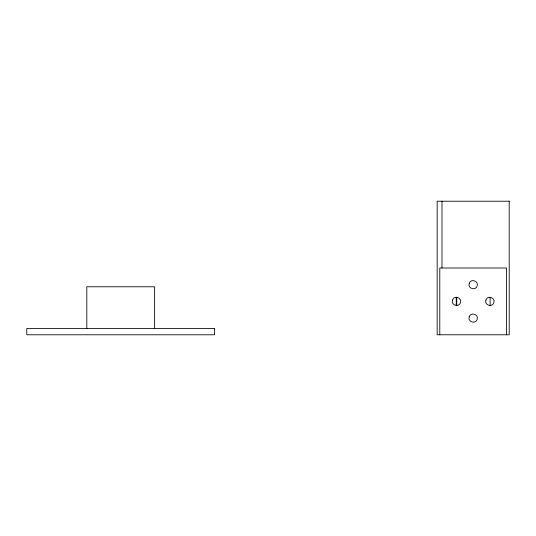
<?xml version="1.0" encoding="UTF-8"?>
<svg xmlns="http://www.w3.org/2000/svg" width="536" height="536" viewBox="0 0 536 536"><rect width="100%" height="100%" fill="white"/><g stroke="black" fill="none" stroke-linecap="round" stroke-linejoin="round"><path stroke-width="0.8" d="M506.574 334.779L506.574 268L439.795 268L439.795 334.779M490.105 297.212L490.105 305.56M456.732 297.212L456.732 305.56M456.257 297.212L456.257 305.56M441.992 201.214L441.992 268M154.623 328.521L154.623 286.787L86.799 286.787L86.799 328.521M452.518 300.1C450.696 305.131 458.97 307.825 460.458 302.679C462.28 297.641 453.999 294.954 452.518 300.1M469.214 283.403C467.392 288.435 475.667 291.128 477.154 285.983C478.976 280.944 470.695 278.258 469.214 283.403M469.214 316.796C467.392 321.828 475.667 324.515 477.154 319.376C478.976 314.337 470.695 311.651 469.214 316.796M485.911 300.1C484.088 305.131 492.363 307.825 493.85 302.679C495.673 297.641 487.392 294.954 485.911 300.1M509.2 201.214L437.162 201.214L437.162 334.779L509.2 334.779L509.2 201.214M214.621 328.521L26.8 328.521L26.8 334.786L214.621 334.786L214.621 328.521"/></g></svg>
